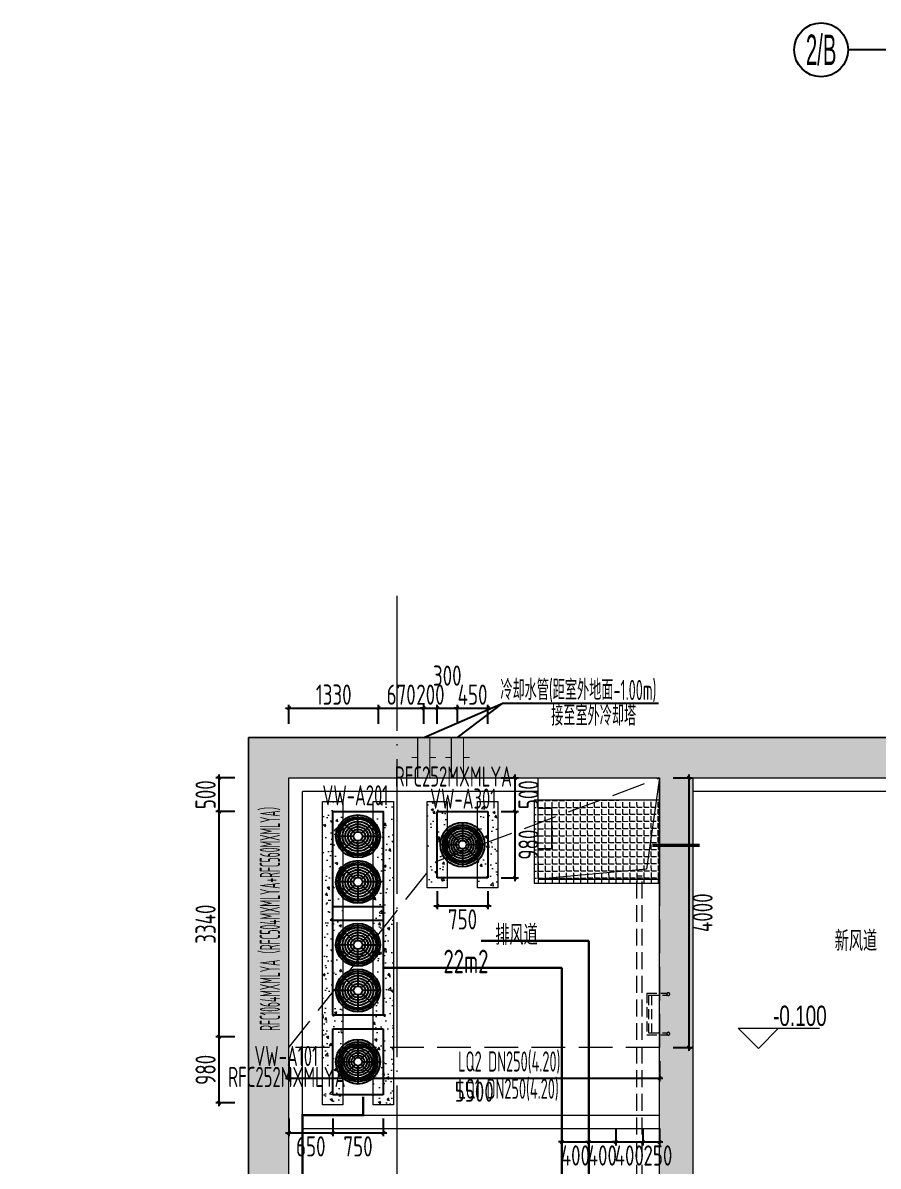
# Model space of a CAD drawing. Extents: x 4 to 13611208, y -605838 to 574722.
# Drawn here: x 13233850 to 13246540, y 217602 to 234557 of the extents above; entities that cross this region are included whole.
import ezdxf
from ezdxf.enums import TextEntityAlignment as Align

# ---------------------------------------------------------------- set-up
doc = ezdxf.new("R2010")
doc.units = 0
doc.header["$LTSCALE"] = 1000
doc.header["$MEASUREMENT"] = 0
doc.linetypes.add('DASH', pattern=[0.35, 0.25, -0.1])
doc.linetypes.add('DOTE', pattern=[2.42, 2, -0.2, 0.02, -0.2])
doc.layers.add('1-人防', color=7, linetype='Continuous', lineweight=5)
doc.layers.add('建筑底图', color=8, linetype='Continuous', lineweight=13)
for name, color, linetype in [('AXIS', 3, 'Continuous'), ('AXIS_TEXT', 7, 'Continuous'), ('SDF-标注', 7, 'Continuous'), ('SXT-标注', 7, 'Continuous'), ('VRV-标注', 7, 'Continuous'), ('VRV-管线', 70, 'Continuous'), ('VRV-设备', 140, 'Continuous')]:
    doc.layers.add(name, color=color, linetype=linetype)
doc.styles.add('67', font='gbenor.shx', dxfattribs={"width": 0.7, "bigfont": 'hztxt.shx'})
doc.styles.add('C', font='HZTXT_E', dxfattribs={"width": 0.7, "bigfont": 'HZTXT'})
doc.styles.add('COMPLEX', font='hztxt_e.shx', dxfattribs={"width": 0.6, "bigfont": 'HZTXT.shx'})
doc.styles.add('du', font='gbenor.shx', dxfattribs={"width": 0.8, "bigfont": 'hztxt.shx'})
doc.dimstyles.new('67', dxfattribs={"dimscale": 100, "dimtxt": 3, "dimasz": 0.5, "dimexe": 0.5, "dimexo": 2, "dimgap": 0.5, "dimtad": 2, "dimdec": 0, "dimrnd": 5, "dimzin": 0, "dimdsep": 46, "dimtxsty": 'du', "dimblk": 'ARCHTICK', "dimcen": 0, "dimdle": 0.5, "dimclrd": 256, "dimclre": 256, "dimclrt": 256, "dimazin": 0, "dimtfac": 1, "dimtdec": 0, "dimtix": 1, "dimtmove": 2, "dimatfit": 3, "dimfxl": 100, "dimtolj": 1, "dimtzin": 0, "dimlwd": -1, "dimlwe": -1, "dimarcsym": 0})

# ---------------------------------------------------------------- blocks, each defined once
blk = doc.blocks.new('爬梯')
at = {"layer": '1-人防', "color": 0, "linetype": 'DASH', "ltscale": 0.3}
for p, q in [((7260667.1, -1182298.9), (7260667.1, -1182146.7)), ((7260681.1, -1182286.6), (7260681.1, -1182146.7)), ((7260961.1, -1182286.6), (7260961.1, -1182146.7)), ((7260975.1, -1182298.9), (7260975.1, -1182146.7)), ((7260961.1, -1182263.9), (7260681.1, -1182263.9)), ((7260975.1, -1182298.9), (7260667.1, -1182298.9)), ((7260961.1, -1182286.6), (7260681.1, -1182286.6))]:
    blk.add_line(p, q, dxfattribs=at)
at = {"layer": '1-人防', "color": 0, "linetype": 'DASH'}
for centre in [(7260674.1, -1182138.9), (7260968.1, -1182138.9)]:
    blk.add_circle(centre, 10.5, dxfattribs=at)
blk = doc.blocks.new('_ArchTick')
at = {"color": 0, "linetype": 'ByBlock', "const_width": 0.4}
blk.add_lwpolyline([(-0.5, -0.5), (0.5, 0.5)], dxfattribs=at)
blk = doc.blocks.new('*D357')
at = {"layer": 'SDF-标注', "transparency": 16777216}
for p, q in [((13237797, 219160), (13237797, 218857)), ((13243297, 219160), (13243297, 218857)), ((13237747, 218907), (13243347, 218907))]:
    blk.add_line(p, q, dxfattribs=at)
at = {"layer": 'SDF-标注', "transparency": 16777216, "xscale": 50, "yscale": 50, "zscale": 50, "rotation": 180}
blk.add_blockref('_ArchTick', (13237797, 218907), dxfattribs=at)
at = {"layer": 'SDF-标注', "transparency": 16777216, "xscale": 50, "yscale": 50, "zscale": 50}
blk.add_blockref('_ArchTick', (13243297, 218907), dxfattribs=at)
at = {"layer": 'SDF-标注', "transparency": 16777216, "insert": (13240547, 218707), "char_height": 300, "attachment_point": 5, "style": 'du'}
blk.add_mtext('\\A1;5500', dxfattribs=at)
blk = doc.blocks.new('*D358')
at = {"layer": 'SDF-标注', "transparency": 16777216}
for p, q in [((13243497, 223360), (13243784, 223360)), ((13243734, 219310), (13243734, 223410)), ((13243497, 219360), (13243784, 219360))]:
    blk.add_line(p, q, dxfattribs=at)
at = {"layer": 'SDF-标注', "transparency": 16777216, "xscale": 50, "yscale": 50, "zscale": 50}
for p, rotation in [((13243734, 223360), 90), ((13243734, 219360), 270)]:
    blk.add_blockref('_ArchTick', p, dxfattribs=dict(at, rotation=rotation))
at = {"layer": 'SDF-标注', "transparency": 16777216, "insert": (13243934, 221360), "char_height": 300, "attachment_point": 5, "rotation": 90, "style": 'du'}
blk.add_mtext('\\A1;4000', dxfattribs=at)
blk = doc.blocks.new('_AXISO')
blk.add_circle((0, 0), 0.5)
at = {"layer": 'AXIS_TEXT', "style": 'COMPLEX', "width": 1.041667}
blk.add_attdef('A', text='', height=0.56, dxfattribs=at).set_placement((-0.25, -0.28), (0.25, -0.28), align=Align.FIT)
blk = doc.blocks.new('$VALVE$00000547')
at = {"const_width": 15}
for points in [[(0, 75), (-250, 75), (-250, 150)], [(0, 75), (0, 150)], [(0, 75), (250, 75), (250, 150)], [(-250, -150), (-250, -75), (0, -75)], [(0, -150), (0, -75)], [(250, -150), (250, -75), (0, -75)]]:
    blk.add_lwpolyline(points, dxfattribs=at)
blk = doc.blocks.new('*D1710')
at = {"layer": 'SXT-标注', "transparency": 16777216}
for p, q in [((13241847, 218160), (13241847, 217910)), ((13242247, 218160), (13242247, 217910)), ((13241847, 217960), (13241797, 217960)), ((13241847, 217960), (13242247, 217960)), ((13242247, 217960), (13242297, 217960))]:
    blk.add_line(p, q, dxfattribs=at)
at = {"layer": 'SXT-标注', "transparency": 16777216, "xscale": 50, "yscale": 50, "zscale": 50}
blk.add_blockref('_ArchTick', (13241847, 217960), dxfattribs=at)
at = {"layer": 'SXT-标注', "transparency": 16777216, "xscale": 50, "yscale": 50, "zscale": 50, "rotation": 180}
blk.add_blockref('_ArchTick', (13242247, 217960), dxfattribs=at)
at = {"layer": 'SXT-标注', "transparency": 16777216, "insert": (13242047, 217760), "char_height": 300, "attachment_point": 5, "style": 'du'}
blk.add_mtext('\\A1;400', dxfattribs=at)
blk = doc.blocks.new('*D1711')
at = {"layer": 'SXT-标注', "transparency": 16777216}
for p, q in [((13242247, 218160), (13242247, 217910)), ((13242647, 218160), (13242647, 217910)), ((13242247, 217960), (13242197, 217960)), ((13242247, 217960), (13242647, 217960)), ((13242647, 217960), (13242697, 217960))]:
    blk.add_line(p, q, dxfattribs=at)
at = {"layer": 'SXT-标注', "transparency": 16777216, "xscale": 50, "yscale": 50, "zscale": 50}
blk.add_blockref('_ArchTick', (13242247, 217960), dxfattribs=at)
at = {"layer": 'SXT-标注', "transparency": 16777216, "xscale": 50, "yscale": 50, "zscale": 50, "rotation": 180}
blk.add_blockref('_ArchTick', (13242647, 217960), dxfattribs=at)
at = {"layer": 'SXT-标注', "transparency": 16777216, "insert": (13242447, 217760), "char_height": 300, "attachment_point": 5, "style": 'du'}
blk.add_mtext('\\A1;400', dxfattribs=at)
blk = doc.blocks.new('*D1712')
at = {"layer": 'SXT-标注', "transparency": 16777216}
for p, q in [((13242647, 218160), (13242647, 217910)), ((13243047, 218160), (13243047, 217910)), ((13242647, 217960), (13242597, 217960)), ((13242647, 217960), (13243047, 217960)), ((13243047, 217960), (13243097, 217960))]:
    blk.add_line(p, q, dxfattribs=at)
at = {"layer": 'SXT-标注', "transparency": 16777216, "xscale": 50, "yscale": 50, "zscale": 50}
blk.add_blockref('_ArchTick', (13242647, 217960), dxfattribs=at)
at = {"layer": 'SXT-标注', "transparency": 16777216, "xscale": 50, "yscale": 50, "zscale": 50, "rotation": 180}
blk.add_blockref('_ArchTick', (13243047, 217960), dxfattribs=at)
at = {"layer": 'SXT-标注', "transparency": 16777216, "insert": (13242847, 217760), "char_height": 300, "attachment_point": 5, "style": 'du'}
blk.add_mtext('\\A1;400', dxfattribs=at)
blk = doc.blocks.new('*D1713')
at = {"layer": 'SXT-标注', "transparency": 16777216}
for p, q in [((13243047, 218160), (13243047, 217910)), ((13243297, 218160), (13243297, 217910)), ((13242997, 217960), (13243347, 217960))]:
    blk.add_line(p, q, dxfattribs=at)
at = {"layer": 'SXT-标注', "transparency": 16777216, "xscale": 50, "yscale": 50, "zscale": 50, "rotation": 180}
blk.add_blockref('_ArchTick', (13243047, 217960), dxfattribs=at)
at = {"layer": 'SXT-标注', "transparency": 16777216, "xscale": 50, "yscale": 50, "zscale": 50}
blk.add_blockref('_ArchTick', (13243297, 217960), dxfattribs=at)
at = {"layer": 'SXT-标注', "transparency": 16777216, "insert": (13243272, 217760), "char_height": 300, "attachment_point": 5, "style": 'du'}
blk.add_mtext('\\A1;250', dxfattribs=at)
blk = doc.blocks.new('*D1714')
at = {"layer": 'VRV-标注', "transparency": 16777216}
for p, q in [((13236761, 218490), (13236761, 219570)), ((13236997, 219520), (13236711, 219520)), ((13236997, 218540), (13236711, 218540))]:
    blk.add_line(p, q, dxfattribs=at)
at = {"layer": 'VRV-标注', "transparency": 16777216, "xscale": 50, "yscale": 50, "zscale": 50}
for p, rotation in [((13236761, 219520), 90), ((13236761, 218540), 270)]:
    blk.add_blockref('_ArchTick', p, dxfattribs=dict(at, rotation=rotation))
at = {"layer": 'VRV-标注', "transparency": 16777216, "insert": (13236561, 219030), "char_height": 300, "attachment_point": 5, "rotation": 90, "style": 'du'}
blk.add_mtext('\\A1;980', dxfattribs=at)
blk = doc.blocks.new('*D1715')
at = {"layer": 'VRV-标注', "transparency": 16777216}
for p, q in [((13236997, 222860), (13236711, 222860)), ((13236761, 219470), (13236761, 222910)), ((13236997, 219520), (13236711, 219520))]:
    blk.add_line(p, q, dxfattribs=at)
at = {"layer": 'VRV-标注', "transparency": 16777216, "xscale": 50, "yscale": 50, "zscale": 50}
for p, rotation in [((13236761, 222860), 90), ((13236761, 219520), 270)]:
    blk.add_blockref('_ArchTick', p, dxfattribs=dict(at, rotation=rotation))
at = {"layer": 'VRV-标注', "transparency": 16777216, "insert": (13236561, 221190), "char_height": 300, "attachment_point": 5, "rotation": 90, "style": 'du'}
blk.add_mtext('\\A1;3340', dxfattribs=at)
blk = doc.blocks.new('*D1716')
at = {"layer": 'VRV-标注', "transparency": 16777216}
for p, q in [((13236997, 223360), (13236711, 223360)), ((13236761, 222810), (13236761, 223410)), ((13236997, 222860), (13236711, 222860))]:
    blk.add_line(p, q, dxfattribs=at)
at = {"layer": 'VRV-标注', "transparency": 16777216, "xscale": 50, "yscale": 50, "zscale": 50}
for p, rotation in [((13236761, 223360), 90), ((13236761, 222860), 270)]:
    blk.add_blockref('_ArchTick', p, dxfattribs=dict(at, rotation=rotation))
at = {"layer": 'VRV-标注', "transparency": 16777216, "insert": (13236561, 223110), "char_height": 300, "attachment_point": 5, "rotation": 90, "style": 'du'}
blk.add_mtext('\\A1;500', dxfattribs=at)
blk = doc.blocks.new('*D1717')
at = {"layer": 'SXT-标注', "transparency": 16777216}
for p, q in [((13237747, 224394), (13239177, 224394)), ((13237797, 224160), (13237797, 224444)), ((13239127, 224160), (13239127, 224444))]:
    blk.add_line(p, q, dxfattribs=at)
at = {"layer": 'SXT-标注', "transparency": 16777216, "xscale": 50, "yscale": 50, "zscale": 50, "rotation": 180}
blk.add_blockref('_ArchTick', (13237797, 224394), dxfattribs=at)
at = {"layer": 'SXT-标注', "transparency": 16777216, "xscale": 50, "yscale": 50, "zscale": 50}
blk.add_blockref('_ArchTick', (13239127, 224394), dxfattribs=at)
at = {"layer": 'SXT-标注', "transparency": 16777216, "insert": (13238462, 224594), "char_height": 300, "attachment_point": 5, "style": 'du'}
blk.add_mtext('\\A1;1330', dxfattribs=at)
blk = doc.blocks.new('*D1718')
at = {"layer": 'SXT-标注', "transparency": 16777216}
for p, q in [((13239077, 224394), (13239847, 224394)), ((13239127, 224160), (13239127, 224444)), ((13239797, 224160), (13239797, 224444))]:
    blk.add_line(p, q, dxfattribs=at)
at = {"layer": 'SXT-标注', "transparency": 16777216, "xscale": 50, "yscale": 50, "zscale": 50, "rotation": 180}
blk.add_blockref('_ArchTick', (13239127, 224394), dxfattribs=at)
at = {"layer": 'SXT-标注', "transparency": 16777216, "xscale": 50, "yscale": 50, "zscale": 50}
blk.add_blockref('_ArchTick', (13239797, 224394), dxfattribs=at)
at = {"layer": 'SXT-标注', "transparency": 16777216, "insert": (13239462, 224594), "char_height": 300, "attachment_point": 5, "style": 'du'}
blk.add_mtext('\\A1;670', dxfattribs=at)
blk = doc.blocks.new('*D1719')
at = {"layer": 'SXT-标注', "transparency": 16777216}
for p, q in [((13239797, 224394), (13239747, 224394)), ((13239797, 224160), (13239797, 224444)), ((13239797, 224394), (13239998, 224394)), ((13239998, 224160), (13239998, 224444)), ((13239998, 224394), (13240048, 224394))]:
    blk.add_line(p, q, dxfattribs=at)
at = {"layer": 'SXT-标注', "transparency": 16777216, "xscale": 50, "yscale": 50, "zscale": 50}
blk.add_blockref('_ArchTick', (13239797, 224394), dxfattribs=at)
at = {"layer": 'SXT-标注', "transparency": 16777216, "xscale": 50, "yscale": 50, "zscale": 50, "rotation": 180}
blk.add_blockref('_ArchTick', (13239998, 224394), dxfattribs=at)
at = {"layer": 'SXT-标注', "transparency": 16777216, "insert": (13239897, 224594), "char_height": 300, "attachment_point": 5, "style": 'du'}
blk.add_mtext('\\A1;200', dxfattribs=at)
blk = doc.blocks.new('*D1823')
at = {"layer": 'VRV-标注', "transparency": 16777216}
for p, q in [((13237797, 218309), (13237797, 218045)), ((13238448, 218309), (13238448, 218045)), ((13237747, 218095), (13238498, 218095))]:
    blk.add_line(p, q, dxfattribs=at)
at = {"layer": 'VRV-标注', "transparency": 16777216, "xscale": 50, "yscale": 50, "zscale": 50, "rotation": 180}
blk.add_blockref('_ArchTick', (13237797, 218095), dxfattribs=at)
at = {"layer": 'VRV-标注', "transparency": 16777216, "xscale": 50, "yscale": 50, "zscale": 50}
blk.add_blockref('_ArchTick', (13238448, 218095), dxfattribs=at)
at = {"layer": 'VRV-标注', "transparency": 16777216, "insert": (13238122, 217895), "char_height": 300, "attachment_point": 5, "style": 'du'}
blk.add_mtext('\\A1;650', dxfattribs=at)
blk = doc.blocks.new('*D1824')
at = {"layer": 'VRV-标注', "transparency": 16777216}
for p, q in [((13238448, 218310), (13238448, 218045)), ((13239198, 218310), (13239198, 218045)), ((13238398, 218095), (13239248, 218095))]:
    blk.add_line(p, q, dxfattribs=at)
at = {"layer": 'VRV-标注', "transparency": 16777216, "xscale": 50, "yscale": 50, "zscale": 50, "rotation": 180}
blk.add_blockref('_ArchTick', (13238448, 218095), dxfattribs=at)
at = {"layer": 'VRV-标注', "transparency": 16777216, "xscale": 50, "yscale": 50, "zscale": 50}
blk.add_blockref('_ArchTick', (13239198, 218095), dxfattribs=at)
at = {"layer": 'VRV-标注', "transparency": 16777216, "insert": (13238823, 217895), "char_height": 300, "attachment_point": 5, "style": 'du'}
blk.add_mtext('\\A1;750', dxfattribs=at)
blk = doc.blocks.new('546')
for p, q in [((2181674, 586869, 2500), (2181863, 586698, 2500)), ((2181912, 586719, 2500), (2181912, 586969, 2500)), ((2181962, 586698, 2500), (2182151, 586869, 2500)), ((2181845, 586651, 2500), (2181585, 586653, 2500)), ((2182240, 586650, 2500), (2181980, 586651, 2500)), ((2181674, 586436, 2500), (2181863, 586608, 2500)), ((2181912, 586336, 2500), (2181912, 586587, 2500)), ((2181962, 586608, 2500), (2182151, 586436, 2500)), ((2181674, 586192, 2500), (2181863, 586021, 2500)), ((2181912, 586292, 2500), (2181912, 586041, 2500)), ((2181962, 586021, 2500), (2182151, 586192, 2500)), ((2181845, 585977, 2500), (2181585, 585976, 2500)), ((2182240, 585979, 2500), (2181980, 585978, 2500)), ((2181674, 585759, 2500), (2181863, 585931, 2500)), ((2181912, 585910, 2500), (2181912, 585659, 2500)), ((2181962, 585931, 2500), (2182151, 585759, 2500)), ((2181912, 585109, 2500), (2181912, 585359, 2500)), ((2181674, 585259, 2500), (2181863, 585088, 2500)), ((2181962, 585088, 2500), (2182151, 585259, 2500)), ((2181845, 585041, 2500), (2181585, 585043, 2500)), ((2181674, 584826, 2500), (2181863, 584998, 2500)), ((2181912, 584726, 2500), (2181912, 584977, 2500)), ((2181962, 584998, 2500), (2182151, 584826, 2500)), ((2182240, 585040, 2500), (2181980, 585041, 2500)), ((2181912, 584682, 2500), (2181912, 584431, 2500)), ((2181674, 584582, 2500), (2181863, 584411, 2500)), ((2181962, 584411, 2500), (2182151, 584582, 2500)), ((2181845, 584367, 2500), (2181585, 584366, 2500)), ((2181674, 584149, 2500), (2181863, 584321, 2500)), ((2181912, 584300, 2500), (2181912, 584049, 2500)), ((2181962, 584321, 2500), (2182151, 584149, 2500)), ((2182240, 584369, 2500), (2181980, 584368, 2500))]:
    blk.add_line(p, q)
for points in [[(2181538, 585609), (2181538, 587019), (2182288, 587019), (2182288, 585609)], [(2181538, 587019), (2182288, 587019), (2182288, 583999), (2181538, 583999)], [(2181538, 583999), (2181538, 585409), (2182288, 585409), (2182288, 583999)]]:
    blk.add_lwpolyline(points, close=True)
for centre, major_axis, start_param, end_param in [((2181912, 586653, 2500), (327, 0), 1.570796326773585, 7.853981633953171), ((2181912, 586653, 2500), (-296, 0), -1.570796, 4.712389), ((2181912, 586653, 2500), (-296, 0), -1.570796, 4.712389), ((2181912, 586653, 2500), (-268, 0), -1.570796, 4.712389), ((2181912, 586653, 2500), (-228, 0), -1.570796, 4.712389), ((2181912, 586653, 2500), (-188, 0), -1.570796, 4.712389), ((2181912, 586653, 2500), (-148, 0), -1.570796, 4.712389), ((2181912, 586653, 2500), (-108, 0), -1.570796, 4.712389), ((2181912, 586653, 2500), (-67.9, 0), -1.570796, 4.712389), ((2181912, 585976, 2500), (327, 0), 1.570796326767866, 7.853981633947452), ((2181912, 585976, 2500), (-296, 0), -1.570796, 4.712389), ((2181912, 585976, 2500), (-296, 0), -1.570796, 4.712389), ((2181912, 585976, 2500), (-268, 0), -1.570796, 4.712389), ((2181912, 585976, 2500), (-228, 0), -1.570796, 4.712389), ((2181912, 585976, 2500), (188, 0), 1.570796326789094, 7.85398163396868), ((2181912, 585976, 2500), (-148, 0), -1.570796, 4.712389), ((2181912, 585976, 2500), (-108, 0), -1.570796, 4.712389), ((2181912, 585976, 2500), (-67.9, 0), -1.570796, 4.712389), ((2181912, 585043, 2500), (327, 0), 1.570796326773585, 7.853981633953171), ((2181912, 585043, 2500), (-296, 0), -1.570796, 4.712389), ((2181912, 585043, 2500), (-296, 0), -1.570796, 4.712389), ((2181912, 585043, 2500), (-268, 0), -1.570796, 4.712389), ((2181912, 585043, 2500), (-228, 0), -1.570796, 4.712389), ((2181912, 585043, 2500), (-188, 0), -1.570796, 4.712389), ((2181912, 585043, 2500), (-148, 0), -1.570796, 4.712389), ((2181912, 585043, 2500), (-108, 0), -1.570796, 4.712389), ((2181912, 585043, 2500), (-67.9, 0), -1.570796, 4.712389), ((2181912, 584366, 2500), (327, 0), 1.570796326767866, 7.853981633947452), ((2181912, 584366, 2500), (-296, 0), -1.570796, 4.712389), ((2181912, 584366, 2500), (-296, 0), -1.570796, 4.712389), ((2181912, 584366, 2500), (-268, 0), -1.570796, 4.712389), ((2181912, 584366, 2500), (-228, 0), -1.570796, 4.712389), ((2181912, 584366, 2500), (188, 0), 1.570796326789094, 7.85398163396868), ((2181912, 584366, 2500), (-148, 0), -1.570796, 4.712389), ((2181912, 584366, 2500), (-108, 0), -1.570796, 4.712389), ((2181912, 584366, 2500), (-67.9, 0), -1.570796, 4.712389)]:
    blk.add_ellipse(centre, major_axis=major_axis, ratio=0.967798, start_param=start_param, end_param=end_param)
blk = doc.blocks.new('海尔252-450')
at = {"color": 0}
for p, q in [((1972754, 602256, 2500), (1972754, 603006, 2500)), ((1972754, 603006, 2500), (1973734, 603006, 2500)), ((1973243, 602692, 2250), (1973244, 602959, 2250)), ((1973734, 603006, 2500), (1973734, 602256, 2500)), ((1973734, 603006), (1973734, 602256)), ((1973018, 602871, 2250), (1973202, 602676, 2250)), ((1973471, 602870, 2250), (1973286, 602676, 2250)), ((1972914, 602631, 2250), (1973183, 602631, 2250)), ((1973202, 602587, 2250), (1973018, 602392, 2250)), ((1973286, 602587, 2250), (1973470, 602392, 2250)), ((1973305, 602631, 2250), (1973574, 602631, 2250)), ((1973244, 602304, 2250), (1973242, 602571, 2250)), ((1973734, 602256, 2500), (1972754, 602256, 2500))]:
    blk.add_line(p, q, dxfattribs=at)
for major_axis in [(-330, 0), (-295, 0), (-242, 0), (-169, 0), (-133, 0), (-61.3, 0)]:
    blk.add_ellipse((1973244, 602631, 2250), major_axis=major_axis, ratio=0.992489, start_param=3.141593, end_param=9.424778, dxfattribs=at)
for major_axis in [(267, 0), (205, 0), (97.3, 0)]:
    blk.add_ellipse((1973244, 602631, 2250), major_axis=major_axis, ratio=0.992489, dxfattribs=at)
blk = doc.blocks.new('*D1874')
at = {"layer": 'SXT-标注', "transparency": 16777216}
for p, q in [((13239948, 224394), (13240347, 224394)), ((13239998, 224160), (13239998, 224444)), ((13240297, 224160), (13240297, 224444))]:
    blk.add_line(p, q, dxfattribs=at)
at = {"layer": 'SXT-标注', "transparency": 16777216, "xscale": 50, "yscale": 50, "zscale": 50, "rotation": 180}
blk.add_blockref('_ArchTick', (13239998, 224394), dxfattribs=at)
at = {"layer": 'SXT-标注', "transparency": 16777216, "xscale": 50, "yscale": 50, "zscale": 50}
blk.add_blockref('_ArchTick', (13240297, 224394), dxfattribs=at)
at = {"layer": 'SXT-标注', "transparency": 16777216, "insert": (13240147, 224876), "char_height": 300, "attachment_point": 5, "style": 'du'}
blk.add_mtext('\\A1;300', dxfattribs=at)
blk = doc.blocks.new('*D1875')
at = {"layer": 'SXT-标注', "transparency": 16777216}
for p, q in [((13240297, 224394), (13240247, 224394)), ((13240297, 224160), (13240297, 224444)), ((13240297, 224394), (13240748, 224394)), ((13240748, 224160), (13240748, 224444)), ((13240748, 224394), (13240798, 224394))]:
    blk.add_line(p, q, dxfattribs=at)
at = {"layer": 'SXT-标注', "transparency": 16777216, "xscale": 50, "yscale": 50, "zscale": 50}
blk.add_blockref('_ArchTick', (13240297, 224394), dxfattribs=at)
at = {"layer": 'SXT-标注', "transparency": 16777216, "xscale": 50, "yscale": 50, "zscale": 50, "rotation": 180}
blk.add_blockref('_ArchTick', (13240748, 224394), dxfattribs=at)
at = {"layer": 'SXT-标注', "transparency": 16777216, "insert": (13240522, 224594), "char_height": 300, "attachment_point": 5, "style": 'du'}
blk.add_mtext('\\A1;450', dxfattribs=at)
blk = doc.blocks.new('*D1912')
at = {"layer": 'VRV-标注', "transparency": 16777216}
for p, q in [((13240948, 222860), (13241203, 222860)), ((13241153, 221830), (13241153, 222910)), ((13240948, 221880), (13241203, 221880))]:
    blk.add_line(p, q, dxfattribs=at)
at = {"layer": 'VRV-标注', "transparency": 16777216, "xscale": 50, "yscale": 50, "zscale": 50}
for p, rotation in [((13241153, 222860), 90), ((13241153, 221880), 270)]:
    blk.add_blockref('_ArchTick', p, dxfattribs=dict(at, rotation=rotation))
at = {"layer": 'VRV-标注', "transparency": 16777216, "insert": (13241353, 222370), "char_height": 300, "attachment_point": 5, "rotation": 90, "style": 'du'}
blk.add_mtext('\\A1;980', dxfattribs=at)
blk = doc.blocks.new('*D1913')
at = {"layer": 'VRV-标注', "transparency": 16777216}
for p, q in [((13240947, 223360), (13241203, 223360)), ((13241153, 222810), (13241153, 223410)), ((13240948, 222860), (13241203, 222860))]:
    blk.add_line(p, q, dxfattribs=at)
at = {"layer": 'VRV-标注', "transparency": 16777216, "xscale": 50, "yscale": 50, "zscale": 50}
for p, rotation in [((13241153, 223360), 90), ((13241153, 222860), 270)]:
    blk.add_blockref('_ArchTick', p, dxfattribs=dict(at, rotation=rotation))
at = {"layer": 'VRV-标注', "transparency": 16777216, "insert": (13241353, 223110), "char_height": 300, "attachment_point": 5, "rotation": 90, "style": 'du'}
blk.add_mtext('\\A1;500', dxfattribs=at)
blk = doc.blocks.new('*D1914')
at = {"layer": 'VRV-标注', "transparency": 16777216}
for p, q in [((13239998, 221680), (13239998, 221412)), ((13240748, 221680), (13240748, 221412)), ((13239948, 221462), (13240798, 221462))]:
    blk.add_line(p, q, dxfattribs=at)
at = {"layer": 'VRV-标注', "transparency": 16777216, "xscale": 50, "yscale": 50, "zscale": 50, "rotation": 180}
blk.add_blockref('_ArchTick', (13239998, 221462), dxfattribs=at)
at = {"layer": 'VRV-标注', "transparency": 16777216, "xscale": 50, "yscale": 50, "zscale": 50}
blk.add_blockref('_ArchTick', (13240748, 221462), dxfattribs=at)
at = {"layer": 'VRV-标注', "transparency": 16777216, "insert": (13240373, 221262), "char_height": 300, "attachment_point": 5, "style": 'du'}
blk.add_mtext('\\A1;750', dxfattribs=at)

msp = doc.modelspace()

# ---------------------------------------------------------------- hatches: boundary and pattern name
at = {"layer": 'VRV-管线', "linetype": 'Continuous'}
for points in [[(13237997.4, 218359.5), (13237979.9, 218359.5), (13237979.9, 218377)], [(13237997.4, 218359.5), (13237997.4, 218377), (13237979.9, 218377)], [(13238897.4, 218359.5), (13238897.4, 218342), (13238914.9, 218342)], [(13238897.4, 218359.5), (13238914.9, 218359.5), (13238914.9, 218342)]]:
    msp.add_hatch(color=256, dxfattribs=at).paths.add_polyline_path(points)
at = {"layer": '建筑底图'}
h = msp.add_hatch(dxfattribs=at)
h.set_pattern_fill('钢筋混凝土,_O', color=8, scale=100)
h.set_pattern_definition([(45, (-59395.76, -568125), (-176.7766953, 176.7766953), []), (50, (-59395.76, -568125), (717.260183, -62.752135), [75, -825]), (355, (-59395.76, -568125), (-138.751334, 752.192134), [60, -660]), (100.4514, (-59336, -568130.2), (578.50938, 689.439542), [63.74019, -701.142112]), (46.1842, (-59395.8, -567925), (1067.24105, -165.519014), [112.5, -1237.5]), (96.6356, (-59306.8, -567938.8), (934.662706, 974.11787), [95.61029, -1051.713]), (351.1842, (-59395.8, -567925), (934.661945, 974.1186), [90, -990]), (21, (-59295.76, -567975), (596.907052, -402.61889), [75, -825]), (326, (-59295.76, -567975), (243.31533, 725.150045), [60, -660]), (71.4514, (-59246, -568008.55), (840.22263, 322.530497), [63.74019, -701.142112]), (37.5, (-59395.76, -568125), (12.1598553, 332.893854), [0, -652, 0, -670, 0, -662.5]), (7.5, (-59395.76, -568125), (263.069537, 394.411712), [0, -382, 0, -637, 0, -252.5]), (327.5, (-59618.76, -568125), (533.822436, -22.554872), [0, -250, 0, -780, 0, -1035]), (317.5, (-59718.76, -568125), (583.18617, 100.104982), [0, -325, 0, -518, 0, -735])])
h.paths.add_polyline_path([(13237197.4, 223959.5), (13237197.4, 205909.5), (13237797.4, 205909.5), (13237797.4, 211909.5), (13238547.4, 211909.5), (13238547.4, 212409.5), (13237797.4, 212409.5), (13237797.4, 215409.5), (13238547.4, 215409.5), (13238547.4, 215909.5), (13237797.4, 215909.5), (13237797.4, 223359.5), (13243297.4, 223359.5), (13243297.4, 215909.5), (13242547.4, 215909.5), (13242547.4, 215409.5), (13243297.4, 215409.5), (13243297.4, 212409.5), (13242547.4, 212409.5), (13242547.4, 211909.5), (13243297.4, 211909.5), (13243297.4, 205909.5), (13243797.4, 205909.5), (13243797.4, 210028.5), (13243797.4, 215409.5), (13244497.4, 215409.5), (13244497.4, 215909.5), (13243797.4, 215909.5), (13243797.4, 223359.5), (13259397.4, 223359.5), (13259397.4, 220759.5), (13248747.4, 220759.5), (13248747.4, 215909.5), (13247497.4, 215909.5), (13247497.4, 215409.5), (13248747.4, 215409.5), (13248747.4, 212709.5), (13248747.4, 210019.5), (13249247.4, 210019.5), (13249247.4, 210028.5), (13249247.4, 212709.5), (13249247.4, 220259.5), (13259397.4, 220259.5), (13259397.4, 216959.5), (13260997.4, 216959.5), (13260997.4, 217459.5), (13259897.4, 217459.5), (13259897.4, 223359.5), (13262497.4, 223359.5), (13262497.4, 217459.5), (13262197.4, 217459.5), (13262197.4, 216959.5), (13262497.4, 216959.5), (13262497.4, 215159.5), (13270447.4, 215159.5), (13270447.4, 205909.5), (13271047.4, 205909.5), (13271047.4, 210028.5), (13271047.4, 223959.5)])
h.paths.add_polyline_path([(13262997.4, 223359.5), (13270447.4, 223359.5), (13270447.4, 215559.5), (13262997.4, 215559.5)], flags=16)
h = msp.add_hatch(dxfattribs=at)
h.set_pattern_fill('混凝土', color=8, scale=50, style=0)
h.set_pattern_definition([(50, (0, 0), (358.630091, -31.3760675), [37.5, -412.5]), (355, (0, 0), (-69.375667, 376.096067), [30, -330]), (100.4514, (29.9, -2.6), (289.254691, 344.719771), [31.870095, -350.571056]), (46.1842, (0, 100), (533.620524, -82.759507), [56.25, -618.75]), (96.6356, (44.47, 93.1), (467.331353, 487.058935), [47.805144, -525.8565]), (351.1842, (0, 100), (467.330973, 487.0593), [45, -495]), (21, (50, 75), (298.453526, -201.3094453), [37.5, -412.5]), (326, (50, 75), (121.657666, 362.575023), [30, -330]), (71.4514, (74.87, 58.22), (420.111314, 161.265248), [31.870095, -350.571056]), (37.5, (0, 0), (6.0799277, 166.4469269), [0, -326, 0, -335, 0, -331.25]), (7.5, (0, 0), (131.5347687, 197.205856), [0, -191, 0, -318.5, 0, -126.25]), (327.5, (-111.5, 0), (266.9112181, -11.2774359), [0, -125, 0, -390, 0, -517.5]), (317.5, (-161.5, 0), (291.5930847, 50.052491), [0, -162.5, 0, -259, 0, -367.5])])
h.paths.add_polyline_path([(13239047.6, 218509.5), (13239047.6, 223009.5), (13239347.6, 223009.5), (13239347.6, 218509.5)])
h.paths.add_polyline_path([(13238297.6, 218509.5), (13238297.6, 223009.5), (13238597.6, 223009.5), (13238597.6, 218509.5)])
h = msp.add_hatch(dxfattribs=at)
h.set_pattern_fill('混凝土', color=8, scale=50, style=0)
h.set_pattern_definition([(50, (-2349.8, 1559.5), (358.630091, -31.3760675), [37.5, -412.5]), (355, (-2349.8, 1559.5), (-69.375667, 376.096067), [30, -330]), (100.4514, (-2319.93, 1556.9), (289.254691, 344.719771), [31.870095, -350.571056]), (46.1842, (-2349.8, 1659.5), (533.620524, -82.759507), [56.25, -618.75]), (96.6356, (-2305.35, 1652.6), (467.331353, 487.058935), [47.805144, -525.8565]), (351.1842, (-2349.8, 1659.5), (467.330973, 487.0593), [45, -495]), (21, (-2299.8, 1634.5), (298.453526, -201.3094453), [37.5, -412.5]), (326, (-2299.8, 1634.5), (121.657666, 362.575023), [30, -330]), (71.4514, (-2274.94, 1617.72), (420.111314, 161.265248), [31.870095, -350.571056]), (37.5, (-2349.81, 1559.5), (6.0799277, 166.4469269), [0, -326, 0, -335, 0, -331.25]), (7.5, (-2349.81, 1559.5), (131.5347687, 197.205856), [0, -191, 0, -318.5, 0, -126.25]), (327.5, (-2461.31, 1559.5), (266.9112181, -11.2774359), [0, -125, 0, -390, 0, -517.5]), (317.5, (-2511.31, 1559.5), (291.5930847, 50.052491), [0, -162.5, 0, -259, 0, -367.5])])
h.paths.add_polyline_path([(13240147.6, 223009.5), (13240147.6, 221729.5), (13239847.6, 221729.5), (13239847.6, 223009.5)])
h = msp.add_hatch(dxfattribs=at)
h.set_pattern_fill('混凝土', color=8, scale=50, style=0)
h.set_pattern_definition([(50, (-2149.8, 1559.5), (358.630091, -31.3760675), [37.5, -412.5]), (355, (-2149.8, 1559.5), (-69.375667, 376.096067), [30, -330]), (100.4514, (-2119.93, 1556.9), (289.254691, 344.719771), [31.870095, -350.571056]), (46.1842, (-2149.8, 1659.5), (533.620524, -82.759507), [56.25, -618.75]), (96.6356, (-2105.35, 1652.6), (467.331353, 487.058935), [47.805144, -525.8565]), (351.1842, (-2149.8, 1659.5), (467.330973, 487.0593), [45, -495]), (21, (-2099.8, 1634.5), (298.453526, -201.3094453), [37.5, -412.5]), (326, (-2099.8, 1634.5), (121.657666, 362.575023), [30, -330]), (71.4514, (-2074.94, 1617.72), (420.111314, 161.265248), [31.870095, -350.571056]), (37.5, (-2149.81, 1559.5), (6.0799277, 166.4469269), [0, -326, 0, -335, 0, -331.25]), (7.5, (-2149.81, 1559.5), (131.5347687, 197.205856), [0, -191, 0, -318.5, 0, -126.25]), (327.5, (-2261.31, 1559.5), (266.9112181, -11.2774359), [0, -125, 0, -390, 0, -517.5]), (317.5, (-2311.31, 1559.5), (291.5930847, 50.052491), [0, -162.5, 0, -259, 0, -367.5])])
h.paths.add_polyline_path([(13240897.6, 223009.5), (13240897.6, 221729.5), (13240597.6, 221729.5), (13240597.6, 223009.5)])
h = msp.add_hatch(dxfattribs=at)
h.set_pattern_fill('ANGLE', color=8, scale=30, angle=449.79873, style=0)
h.set_pattern_definition([(90.20137, (13263937.03, 574940.73), (104.774353, 0.36824), [76.2, -28.575]), (0.20137, (13263937.03, 574940.73), (0.36824, -104.774353), [76.2, -28.575])])
h.paths.add_polyline_path([(13241437.4, 221799.5), (13243297.4, 221799.5), (13243297.4, 223029.5), (13241437.4, 223029.5)])

# ---------------------------------------------------------------- linework, layer by layer
at = {"layer": 'AXIS'}
msp.add_lwpolyline([(13246783.5, 234157), (13246093.9, 234157)], dxfattribs=at)
at = {"layer": 'SXT-标注'}
for points in [[(13239797.4, 223959.5), (13240968.7, 224470.3)], [(13240297.4, 223959.5), (13240968.7, 224470.3), (13243281.1, 224470.3)]]:
    msp.add_lwpolyline(points, dxfattribs=at)
at = {"layer": 'VRV-管线', "linetype": 'Continuous', "const_width": 35, "elevation": 3200}
msp.add_lwpolyline([(13240647.6, 220944.5), (13242247.4, 220944.5)], dxfattribs=at)
at = {"layer": 'VRV-管线', "linetype": 'Continuous', "const_width": 35}
for points in [[(13242247.4, 206859.5), (13242247.4, 220944.5)], [(13239197.6, 220544.5), (13241847.4, 220544.5)], [(13241847.4, 206859.5), (13241847.4, 220544.5)], [(13238897.4, 218359.5), (13238897.4, 218631.1)], [(13237997.4, 206859.5), (13237997.4, 218359.5)], [(13238897.4, 218359.5), (13237997.4, 218359.5)]]:
    msp.add_lwpolyline(points, dxfattribs=at)
at = {"layer": '建筑底图', "color": 8, "linetype": 'DOTE'}
msp.add_line((13239397.4, 226059.5), (13239397.4, 202850.8), dxfattribs=at)
at = {"layer": '建筑底图', "color": 8}
for p, q in [((13237197.4, 205909.5), (13237197.4, 223959.5)), ((13237197.4, 223959.5), (13271047.4, 223959.5)), ((13237797.4, 215909.5), (13237797.4, 223359.5)), ((13237797.4, 223359.5), (13243297.4, 223359.5)), ((13243297.4, 215909.5), (13243297.4, 223359.5)), ((13243797.4, 215909.5), (13243797.4, 223359.5)), ((13243797.4, 223359.5), (13259397.4, 223359.5)), ((13241497.4, 223159.5), (13237997.4, 223159.5)), ((13237997.4, 215909.5), (13237997.4, 223159.5)), ((13257597.4, 223159.5), (13243797.4, 223159.5)), ((13242957.4, 221909.5), (13243037.4, 221909.5)), ((13237997.4, 218359.5), (13243297.4, 218359.5)), ((13237997.4, 218159.5), (13243297.4, 218159.5))]:
    msp.add_line(p, q, dxfattribs=at)
at = {"layer": '建筑底图', "color": 8, "linetype": 'DASH'}
for p, q in [((13242957.4, 215273), (13242957.4, 221909.5)), ((13243037.4, 215273), (13243037.4, 221909.5))]:
    msp.add_line(p, q, dxfattribs=at)
at = {"layer": '建筑底图'}
for p, q in [((13244762.5, 219348.8), (13244462.5, 219648.8)), ((13244462.5, 219648.8), (13245668.6, 219648.8)), ((13244762.5, 219348.8), (13245062.5, 219648.8))]:
    msp.add_line(p, q, dxfattribs=at)
at = {"layer": '建筑底图', "color": 8}
for points in [[(13421797.4, 205259.5), (13333997.4, 205259.5), (13333997.4, 208709.5), (13334747.4, 208709.5), (13334747.4, 214309.5), (13333997.4, 214309.5), (13333997.4, 224709.5), (13294898.3, 224709.5), (13294898.3, 217009.5), (13299947.4, 217009.5), (13299947.4, 207109.5), (13319627.4, 207109.5), (13319627.4, 205259.5), (13311597.4, 205259.5), (13311597.4, 205909.5), (13271047.4, 205909.5), (13271047.4, 223959.5), (13237197.4, 223959.5), (13237197.4, 205909.5), (13207597.4, 205909.5), (13207597.4, 207459.5), (13192397.4, 207459.5), (13192397.4, 223759.5), (13165097.4, 223759.5)], [(13241437.4, 221799.5), (13243297.4, 221799.5), (13243297.4, 223029.5), (13241437.4, 223029.5), (13241437.4, 221799.5)]]:
    msp.add_lwpolyline(points, dxfattribs=at)
at = {"layer": '建筑底图', "color": 8, "linetype": 'DASH', "ltscale": 2}
msp.add_lwpolyline([(13243297.4, 223359.5), (13243297.4, 219359.5), (13237797.4, 219359.5), (13237797.4, 223359.5)], close=True, dxfattribs=at)
msp.add_lwpolyline([(13237797.4, 219359.5), (13239979.7, 222121), (13243297.4, 223359.5)], dxfattribs=at)
at = {"layer": '建筑底图', "color": 8}
for points in [[(13243297.4, 223359.5), (13243104.9, 222008), (13241497.4, 221859.5), (13243297.4, 221859.5)], [(13241497.4, 221859.5), (13241497.4, 223359.5), (13243297.4, 223359.5), (13243297.4, 221859.5)], [(13238297.6, 218509.5), (13238297.6, 223009.5), (13238597.6, 223009.5), (13238597.6, 218509.5)], [(13239047.6, 218509.5), (13239047.6, 223009.5), (13239347.6, 223009.5), (13239347.6, 218509.5)], [(13240147.6, 223009.5), (13240147.6, 221729.5), (13239847.6, 221729.5), (13239847.6, 223009.5)], [(13240897.6, 223009.5), (13240897.6, 221729.5), (13240597.6, 221729.5), (13240597.6, 223009.5)]]:
    msp.add_lwpolyline(points, close=True, dxfattribs=at)
at = {"layer": '建筑底图', "color": 8, "const_width": 20}
msp.add_lwpolyline([(13241497.4, 222309.5), (13241697.4, 222309.5), (13241697.4, 222909.5), (13241497.4, 222909.5)], dxfattribs=at)
at = {"layer": '建筑底图', "color": 8, "linetype": 'DASH', "lineweight": 15, "ltscale": 0.5, "const_width": 50}
msp.add_lwpolyline([(13243191.2, 222359.5), (13243891.2, 222359.5)], dxfattribs=at)

# ---------------------------------------------------------------- block references
at = {"layer": 'AXIS'}
ref = msp.add_blockref('_AXISO', (13245693.9, 234157), dxfattribs=dict(at, xscale=800, yscale=800, zscale=2400))
ref.add_attrib('A', '2/B', dxfattribs={"layer": 'AXIS_TEXT', "height": 452.55, "style": 'C', "width": 0.466667}).set_placement((13245467.6, 233930.7), (13245920.1, 233930.7), align=Align.FIT)
at = {"layer": 'SXT-标注', "xscale": 1.2, "yscale": 1.2, "zscale": 1.2, "rotation": 270.0000000040668}
for p in [(13239797.4, 223661.5), (13240297.4, 223661.5)]:
    msp.add_blockref('$VALVE$00000547', p, dxfattribs=at)
at = {"layer": 'VRV-设备'}
msp.add_blockref('546', (11056910.1, -364159.8), dxfattribs=at)
at = {"layer": 'VRV-设备', "rotation": 270}
for p in [(12637741.1, 2195613.5, -2500), (12636191.1, 2192393.5)]:
    msp.add_blockref('海尔252-450', p, dxfattribs=at)
at = {"layer": '建筑底图', "xscale": -2, "yscale": 2, "zscale": 2, "rotation": 269.9947443501376}
msp.add_blockref('爬梯', (15606372.5, -14301999.5, 0), dxfattribs=at)

# ---------------------------------------------------------------- texts
at = {"layer": 'SDF-标注', "style": '67', "width": 0.75}
msp.add_text('22m2', height=350, dxfattribs=at).set_placement((13240089.6, 220462.7, 0))
at = {"layer": 'SXT-标注', "style": '67', "width": 0.6}
for s, p in [('冷却水管(距室外地面-1.00m)', (13242092.2, 224663.6)), ('接至室外冷却塔', (13242318.6, 224284.9)), ('LQ2 DN250(4.20) ', (13241115.4, 219154.1, 3600)), ('LQ1 DN250(4.20) ', (13241104.3, 218750.2, 800))]:
    msp.add_text(s, height=300, dxfattribs=at).set_placement(p, align=Align.MIDDLE_CENTER)
at = {"layer": 'VRV-标注', "style": 'du', "width": 0.7}
for s, p in [('RFC252MXMLYA', (13240237.4, 223380.5)), ('VW-A201', (13238783.7, 223101.3, 2500)), ('VW-A301', (13240383.6, 223052.5, 5700)), ('VW-A101', (13237757.6, 219235.5)), ('RFC252MXMLYA', (13237766.6, 218924.6))]:
    msp.add_text(s, height=300, dxfattribs=at).set_placement(p, align=Align.MIDDLE_CENTER)
at = {"layer": 'VRV-标注', "style": 'du', "width": 0.4}
msp.add_text('RFC1064MXMLYA（RFC504MXMLYA+RFC560MXMLYA）', height=300, rotation=90, dxfattribs=at).set_placement((13237515.3, 221315.1), align=Align.MIDDLE_CENTER)
at = {"layer": '建筑底图', "color": 8, "style": 'C', "width": 0.7}
for s, p in [('排风道', (13240859.8, 220881, 0)), ('新风道', (13245895.2, 220791.5, 0))]:
    msp.add_text(s, height=300, dxfattribs=at).set_placement(p)
at = {"layer": '建筑底图', "style": 'C', "width": 0.7}
msp.add_text('-0.100', height=300, dxfattribs=at).set_placement((13244980.3, 219681.8))

# ---------------------------------------------------------------- dimensions: what is measured, and where the dimension line sits
at = {"layer": 'SDF-标注'}
dim = msp.add_linear_dim(base=(13243733.9, 223359.5), p1=(13243297.4, 219359.5), p2=(13243297.4, 223359.5), angle=90, dimstyle='67', dxfattribs=at)
dim.commit()
dim.dimension.update_dxf_attribs({"geometry": '*D358', "text_midpoint": (13243933.9, 221359.5)})
dim = msp.add_linear_dim(base=(13243297.4, 218906.6), p1=(13237797.4, 219359.5), p2=(13243297.4, 219359.5), dimstyle='67', dxfattribs=at)
dim.commit()
dim.dimension.update_dxf_attribs({"geometry": '*D357', "text_midpoint": (13240547.4, 218706.6)})
at = {"layer": 'SXT-标注'}
for base, p1, p2, picture, middle in [((13240297.4, 224393.9), (13239997.6, 223959.5), (13240297.4, 223959.5), '*D1874', (13240147.5, 224875.8)), ((13243297.4, 217960.3), (13243047.4, 218359.5), (13243297.4, 218359.5), '*D1713', (13243272.4, 217760.3))]:
    dim = msp.add_linear_dim(base=base, p1=p1, p2=p2, dimstyle='67', dxfattribs=at)
    dim.commit()
    dim.dimension.update_dxf_attribs({"geometry": picture, "text_midpoint": middle, "dimtype": 128})
for base, p1, p2, picture, middle in [((13239127.4, 224393.9, -2500), (13237797.4, 223959.5), (13239127.4, 223959.5), '*D1717', (13238462.4, 224593.9, -2500)), ((13239797.4, 224393.9), (13239127.4, 223959.5), (13239797.4, 223959.5), '*D1718', (13239462.4, 224593.9)), ((13239997.6, 224393.9), (13239797.4, 223959.5), (13239997.6, 223959.5), '*D1719', (13239897.5, 224593.9)), ((13240747.6, 224393.9), (13240297.4, 223959.5), (13240747.6, 223959.5), '*D1875', (13240522.5, 224593.9)), ((13242247.4, 217960.3), (13241847.4, 218359.5), (13242247.4, 218359.5), '*D1710', (13242047.4, 217760.3)), ((13242647.4, 217960.3), (13242247.4, 218359.5), (13242647.4, 218359.5), '*D1711', (13242447.4, 217760.3)), ((13243047.4, 217960.3), (13242647.4, 218359.5), (13243047.4, 218359.5, 2800), '*D1712', (13242847.4, 217760.3))]:
    dim = msp.add_linear_dim(base=base, p1=p1, p2=p2, dimstyle='67', dxfattribs=at)
    dim.commit()
    dim.dimension.update_dxf_attribs({"geometry": picture, "text_midpoint": middle})
at = {"layer": 'VRV-标注'}
for base, p1, p2, picture, middle in [((13236760.5, 223359.5, -2500), (13237197.4, 222859.5), (13237197.4, 223359.5, -2500), '*D1716', (13236560.5, 223109.5, -2500)), ((13241153.1, 223359.5), (13240747.6, 222859.5), (13240747.4, 223359.5), '*D1913', (13241353.1, 223109.5)), ((13236760.5, 222859.5, -2500), (13237197.4, 219519.5), (13237197.4, 222859.5), '*D1715', (13236560.5, 221189.5, -2500)), ((13241153.1, 222859.5), (13240747.6, 221879.5), (13240747.6, 222859.5), '*D1912', (13241353.1, 222369.5)), ((13236760.5, 219519.5, -2500), (13237197.4, 218539.5), (13237197.4, 219519.5), '*D1714', (13236560.5, 219029.5, -2500))]:
    dim = msp.add_linear_dim(base=base, p1=p1, p2=p2, angle=90, dimstyle='67', dxfattribs=at)
    dim.commit()
    dim.dimension.update_dxf_attribs({"geometry": picture, "text_midpoint": middle})
for base, p1, p2, picture, middle in [((13240747.6, 221461.9), (13239997.6, 221879.5), (13240747.6, 221879.5), '*D1914', (13240372.6, 221261.9)), ((13238447.6, 218094.6), (13237797.4, 218509), (13238447.6, 218509), '*D1823', (13238122.5, 217894.6)), ((13239197.6, 218094.6), (13238447.6, 218509.5), (13239197.6, 218509.5), '*D1824', (13238822.6, 217894.6))]:
    dim = msp.add_linear_dim(base=base, p1=p1, p2=p2, dimstyle='67', dxfattribs=at)
    dim.commit()
    dim.dimension.update_dxf_attribs({"geometry": picture, "text_midpoint": middle})

doc.saveas('drawing.dxf')
